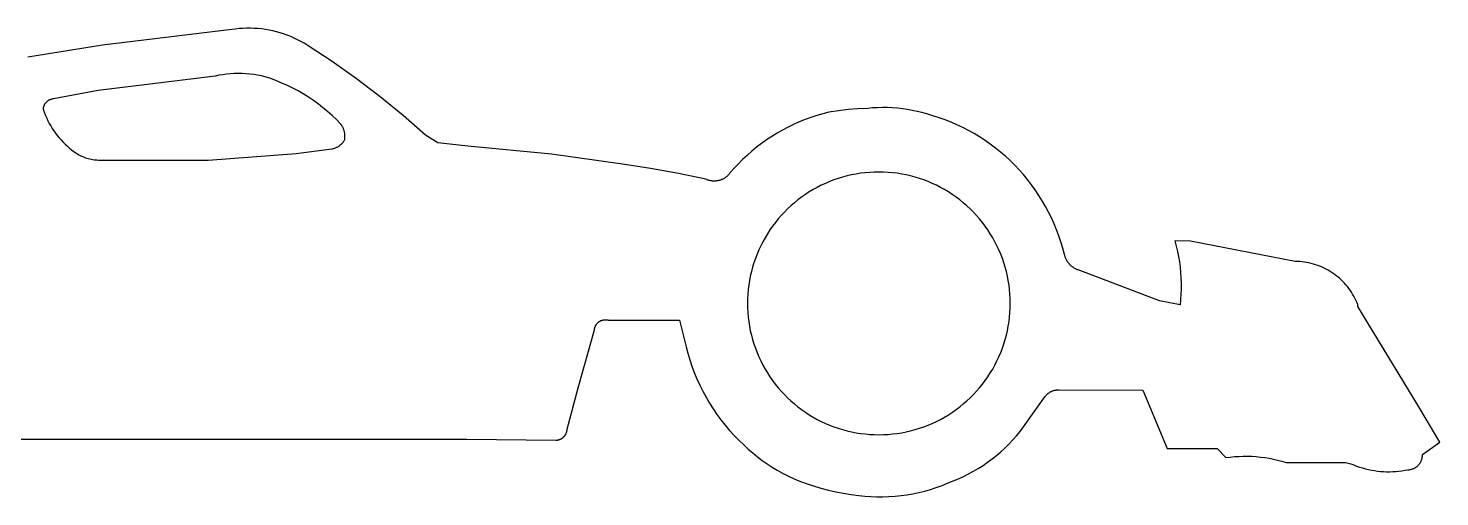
# Model space of a CAD drawing. Header units: millimetres. Extents: x -94.9 to -16.1, y 16.8 to 61.2.
# Drawn here: x -55.76 to -16.09, y 16.91 to 30.09 of the extents above; entities that cross this region are included whole.
import ezdxf

# ---------------------------------------------------------------- set-up
doc = ezdxf.new("R2010")
doc.units = ezdxf.units.MM
doc.layers.add('Engrave', color=5, linetype='Continuous', true_color=0x0000ff)

msp = doc.modelspace()

# ---------------------------------------------------------------- linework, layer by layer
at = {"layer": 'Engrave', "color": 18, "true_color": 0x000000}
for p, q in [((-50.045, 30.048), (-53.676, 29.609)), ((-49.94, 30.063), (-50.045, 30.048)), ((-49.835, 30.074), (-49.94, 30.063)), ((-49.73, 30.082), (-49.835, 30.074)), ((-49.625, 30.085), (-49.73, 30.082)), ((-49.519, 30.086), (-49.625, 30.085)), ((-49.413, 30.082), (-49.519, 30.086)), ((-49.308, 30.075), (-49.413, 30.082)), ((-49.203, 30.065), (-49.308, 30.075)), ((-49.098, 30.05), (-49.203, 30.065)), ((-48.994, 30.033), (-49.098, 30.05)), ((-48.891, 30.011), (-48.994, 30.033)), ((-48.788, 29.986), (-48.891, 30.011)), ((-48.687, 29.958), (-48.788, 29.986)), ((-48.586, 29.926), (-48.687, 29.958)), ((-48.487, 29.89), (-48.586, 29.926)), ((-48.388, 29.851), (-48.487, 29.89)), ((-48.292, 29.809), (-48.388, 29.851)), ((-48.196, 29.763), (-48.292, 29.809)), ((-48.103, 29.714), (-48.196, 29.763)), ((-53.676, 29.609), (-55.774, 29.27)), ((-48.011, 29.662), (-48.103, 29.714)), ((-47.921, 29.607), (-48.011, 29.662)), ((-47.222, 29.149), (-47.921, 29.607)), ((-46.539, 28.666), (-47.222, 29.149)), ((-50.514, 28.742), (-53.801, 28.339)), ((-50.407, 28.763), (-50.514, 28.742)), ((-50.299, 28.779), (-50.407, 28.763)), ((-50.19, 28.793), (-50.299, 28.779)), ((-50.082, 28.802), (-50.19, 28.793)), ((-49.973, 28.808), (-50.082, 28.802)), ((-49.863, 28.81), (-49.973, 28.808)), ((-49.754, 28.808), (-49.863, 28.81)), ((-49.645, 28.803), (-49.754, 28.808)), ((-49.536, 28.794), (-49.645, 28.803)), ((-49.428, 28.782), (-49.536, 28.794)), ((-49.32, 28.765), (-49.428, 28.782)), ((-49.212, 28.745), (-49.32, 28.765)), ((-49.106, 28.722), (-49.212, 28.745)), ((-48.946, 28.668), (-49.106, 28.722)), ((-48.788, 28.609), (-48.946, 28.668)), ((-48.633, 28.545), (-48.788, 28.609)), ((-45.873, 28.16), (-46.539, 28.666)), ((-53.801, 28.339), (-55.054, 28.098)), ((-48.479, 28.476), (-48.633, 28.545)), ((-48.328, 28.401), (-48.479, 28.476)), ((-48.18, 28.322), (-48.328, 28.401)), ((-48.034, 28.237), (-48.18, 28.322)), ((-47.891, 28.148), (-48.034, 28.237)), ((-55.346, 27.822), (-55.347, 27.811)), ((-55.347, 27.811), (-55.335, 27.78)), ((-55.345, 27.833), (-55.346, 27.822)), ((-55.342, 27.844), (-55.345, 27.833)), ((-55.34, 27.854), (-55.342, 27.844)), ((-55.337, 27.865), (-55.34, 27.854)), ((-55.334, 27.876), (-55.337, 27.865)), ((-55.335, 27.78), (-55.307, 27.704)), ((-55.33, 27.886), (-55.334, 27.876)), ((-55.327, 27.897), (-55.33, 27.886)), ((-55.322, 27.907), (-55.327, 27.897)), ((-55.318, 27.917), (-55.322, 27.907)), ((-55.313, 27.927), (-55.318, 27.917)), ((-55.307, 27.937), (-55.313, 27.927)), ((-55.302, 27.947), (-55.307, 27.937)), ((-55.296, 27.956), (-55.302, 27.947)), ((-55.289, 27.965), (-55.296, 27.956)), ((-55.283, 27.974), (-55.289, 27.965)), ((-55.276, 27.983), (-55.283, 27.974)), ((-55.268, 27.991), (-55.276, 27.983)), ((-55.261, 28), (-55.268, 27.991)), ((-55.253, 28.008), (-55.261, 28)), ((-55.245, 28.015), (-55.253, 28.008)), ((-55.237, 28.023), (-55.245, 28.015)), ((-55.228, 28.03), (-55.237, 28.023)), ((-55.219, 28.037), (-55.228, 28.03)), ((-55.21, 28.043), (-55.219, 28.037)), ((-55.201, 28.049), (-55.21, 28.043)), ((-55.191, 28.055), (-55.201, 28.049)), ((-55.182, 28.06), (-55.191, 28.055)), ((-55.172, 28.066), (-55.182, 28.06)), ((-55.162, 28.07), (-55.172, 28.066)), ((-55.151, 28.075), (-55.162, 28.07)), ((-55.141, 28.079), (-55.151, 28.075)), ((-55.131, 28.083), (-55.141, 28.079)), ((-55.12, 28.086), (-55.131, 28.083)), ((-55.109, 28.089), (-55.12, 28.086)), ((-55.098, 28.092), (-55.109, 28.089)), ((-55.087, 28.094), (-55.098, 28.092)), ((-55.076, 28.096), (-55.087, 28.094)), ((-55.065, 28.097), (-55.076, 28.096)), ((-55.054, 28.098), (-55.065, 28.097)), ((-47.751, 28.054), (-47.891, 28.148)), ((-47.615, 27.956), (-47.751, 28.054)), ((-47.482, 27.852), (-47.615, 27.956)), ((-47.352, 27.745), (-47.482, 27.852)), ((-45.225, 27.631), (-45.873, 28.16)), ((-32.72, 27.797), (-32.993, 27.766)), ((-32.447, 27.819), (-32.72, 27.797)), ((-32.172, 27.832), (-32.447, 27.819)), ((-32.033, 27.844), (-32.172, 27.832)), ((-31.893, 27.852), (-32.033, 27.844)), ((-31.753, 27.855), (-31.893, 27.852)), ((-31.614, 27.853), (-31.753, 27.855)), ((-31.474, 27.847), (-31.614, 27.853)), ((-31.335, 27.836), (-31.474, 27.847)), ((-31.196, 27.82), (-31.335, 27.836)), ((-31.057, 27.8), (-31.196, 27.82)), ((-30.92, 27.776), (-31.057, 27.8)), ((-30.783, 27.746), (-30.92, 27.776)), ((-55.307, 27.704), (-55.277, 27.629)), ((-55.277, 27.629), (-55.244, 27.555)), ((-55.244, 27.555), (-55.209, 27.482)), ((-55.209, 27.482), (-55.171, 27.41)), ((-55.171, 27.41), (-55.131, 27.339)), ((-47.226, 27.633), (-47.352, 27.745)), ((-47.104, 27.517), (-47.226, 27.633)), ((-46.986, 27.397), (-47.104, 27.517)), ((-46.974, 27.382), (-46.986, 27.397)), ((-46.962, 27.366), (-46.974, 27.382)), ((-44.596, 27.08), (-45.225, 27.631)), ((-34.253, 27.379), (-34.411, 27.303)), ((-34.094, 27.451), (-34.253, 27.379)), ((-33.932, 27.517), (-34.094, 27.451)), ((-33.768, 27.577), (-33.932, 27.517)), ((-33.602, 27.632), (-33.768, 27.577)), ((-33.434, 27.682), (-33.602, 27.632)), ((-33.265, 27.726), (-33.434, 27.682)), ((-32.993, 27.766), (-33.265, 27.726)), ((-30.647, 27.713), (-30.783, 27.746)), ((-30.513, 27.675), (-30.647, 27.713)), ((-30.339, 27.625), (-30.513, 27.675)), ((-30.166, 27.57), (-30.339, 27.625)), ((-29.996, 27.509), (-30.166, 27.57)), ((-29.828, 27.443), (-29.996, 27.509)), ((-29.662, 27.37), (-29.828, 27.443)), ((-55.131, 27.339), (-55.088, 27.27)), ((-55.088, 27.27), (-55.043, 27.202)), ((-55.043, 27.202), (-54.996, 27.136)), ((-54.996, 27.136), (-54.947, 27.071)), ((-54.947, 27.071), (-54.896, 27.008)), ((-54.896, 27.008), (-54.842, 26.947)), ((-46.951, 27.35), (-46.962, 27.366)), ((-46.941, 27.334), (-46.951, 27.35)), ((-46.931, 27.317), (-46.941, 27.334)), ((-46.922, 27.3), (-46.931, 27.317)), ((-46.914, 27.282), (-46.922, 27.3)), ((-46.906, 27.264), (-46.914, 27.282)), ((-46.899, 27.246), (-46.906, 27.264)), ((-46.892, 27.228), (-46.899, 27.246)), ((-46.886, 27.21), (-46.892, 27.228)), ((-46.881, 27.191), (-46.886, 27.21)), ((-46.876, 27.172), (-46.881, 27.191)), ((-46.872, 27.153), (-46.876, 27.172)), ((-46.868, 27.134), (-46.872, 27.153)), ((-46.866, 27.115), (-46.868, 27.134)), ((-46.868, 26.96), (-46.866, 26.979)), ((-46.864, 27.095), (-46.866, 27.115)), ((-46.866, 26.979), (-46.864, 26.998)), ((-46.862, 27.076), (-46.864, 27.095)), ((-46.864, 26.998), (-46.862, 27.018)), ((-46.862, 27.057), (-46.862, 27.076)), ((-46.862, 27.037), (-46.862, 27.057)), ((-46.862, 27.018), (-46.862, 27.037)), ((-44.253, 26.867), (-44.596, 27.08)), ((-34.866, 27.042), (-35.011, 26.945)), ((-34.717, 27.134), (-34.866, 27.042)), ((-34.565, 27.221), (-34.717, 27.134)), ((-34.411, 27.303), (-34.565, 27.221)), ((-29.499, 27.293), (-29.662, 27.37)), ((-29.338, 27.21), (-29.499, 27.293)), ((-29.18, 27.122), (-29.338, 27.21)), ((-29.026, 27.028), (-29.18, 27.122)), ((-28.874, 26.93), (-29.026, 27.028)), ((-54.842, 26.947), (-54.787, 26.888)), ((-54.787, 26.888), (-54.73, 26.83)), ((-54.73, 26.83), (-54.67, 26.775)), ((-54.67, 26.775), (-54.609, 26.721)), ((-54.609, 26.721), (-54.547, 26.67)), ((-54.547, 26.67), (-54.482, 26.62)), ((-54.482, 26.62), (-54.416, 26.573)), ((-48.23, 26.562), (-47.23, 26.694)), ((-47.23, 26.694), (-47.213, 26.697)), ((-47.213, 26.697), (-47.195, 26.701)), ((-47.195, 26.701), (-47.178, 26.706)), ((-47.178, 26.706), (-47.161, 26.711)), ((-47.161, 26.711), (-47.144, 26.717)), ((-47.144, 26.717), (-47.127, 26.723)), ((-47.127, 26.723), (-47.11, 26.73)), ((-47.11, 26.73), (-47.094, 26.737)), ((-47.094, 26.737), (-47.078, 26.745)), ((-47.078, 26.745), (-47.062, 26.754)), ((-47.062, 26.754), (-47.047, 26.763)), ((-47.047, 26.763), (-47.031, 26.773)), ((-47.031, 26.773), (-47.017, 26.783)), ((-47.017, 26.783), (-47.002, 26.794)), ((-47.002, 26.794), (-46.988, 26.805)), ((-46.988, 26.805), (-46.974, 26.817)), ((-46.974, 26.817), (-46.961, 26.829)), ((-46.961, 26.829), (-46.948, 26.841)), ((-46.948, 26.841), (-46.936, 26.854)), ((-46.936, 26.854), (-46.924, 26.868)), ((-46.924, 26.868), (-46.912, 26.882)), ((-46.912, 26.882), (-46.901, 26.896)), ((-46.901, 26.896), (-46.891, 26.91)), ((-46.891, 26.91), (-46.881, 26.925)), ((-46.881, 26.925), (-46.872, 26.941)), ((-46.872, 26.941), (-46.868, 26.96)), ((-43.409, 26.766), (-44.253, 26.867)), ((-41.062, 26.542), (-43.409, 26.766)), ((-35.427, 26.626), (-35.559, 26.511)), ((-35.292, 26.737), (-35.427, 26.626)), ((-35.153, 26.843), (-35.292, 26.737)), ((-35.011, 26.945), (-35.153, 26.843)), ((-28.726, 26.826), (-28.874, 26.93)), ((-28.581, 26.718), (-28.726, 26.826)), ((-28.44, 26.604), (-28.581, 26.718)), ((-28.303, 26.487), (-28.44, 26.604)), ((-54.416, 26.573), (-54.381, 26.551)), ((-54.381, 26.551), (-54.345, 26.53)), ((-54.345, 26.53), (-54.308, 26.511)), ((-54.308, 26.511), (-54.271, 26.493)), ((-54.271, 26.493), (-54.233, 26.476)), ((-54.233, 26.476), (-54.195, 26.46)), ((-54.195, 26.46), (-54.156, 26.446)), ((-54.156, 26.446), (-54.117, 26.433)), ((-54.117, 26.433), (-54.077, 26.422)), ((-54.077, 26.422), (-54.037, 26.412)), ((-54.037, 26.412), (-53.996, 26.403)), ((-53.996, 26.403), (-53.955, 26.395)), ((-53.955, 26.395), (-53.914, 26.389)), ((-53.914, 26.389), (-53.873, 26.385)), ((-53.873, 26.385), (-53.832, 26.382)), ((-53.832, 26.382), (-53.79, 26.38)), ((-53.79, 26.38), (-53.749, 26.379)), ((-53.749, 26.379), (-53.707, 26.38)), ((-53.707, 26.38), (-50.703, 26.379)), ((-50.703, 26.379), (-48.23, 26.562)), ((-39.059, 26.262), (-41.062, 26.542)), ((-38.274, 26.144), (-39.059, 26.262)), ((-35.809, 26.267), (-35.929, 26.139)), ((-35.686, 26.391), (-35.809, 26.267)), ((-35.559, 26.511), (-35.686, 26.391)), ((-28.17, 26.364), (-28.303, 26.487)), ((-28.041, 26.238), (-28.17, 26.364)), ((-27.916, 26.107), (-28.041, 26.238)), ((-37.492, 26.003), (-38.274, 26.144)), ((-36.716, 25.839), (-37.492, 26.003)), ((-36.698, 25.831), (-36.716, 25.839)), ((-36.681, 25.824), (-36.698, 25.831)), ((-36.663, 25.818), (-36.681, 25.824)), ((-36.645, 25.812), (-36.663, 25.818)), ((-36.627, 25.807), (-36.645, 25.812)), ((-36.609, 25.802), (-36.627, 25.807)), ((-36.591, 25.798), (-36.609, 25.802)), ((-36.572, 25.795), (-36.591, 25.798)), ((-36.553, 25.792), (-36.572, 25.795)), ((-36.535, 25.79), (-36.553, 25.792)), ((-36.516, 25.789), (-36.535, 25.79)), ((-36.497, 25.788), (-36.516, 25.789)), ((-36.478, 25.788), (-36.497, 25.788)), ((-36.459, 25.789), (-36.478, 25.788)), ((-36.441, 25.79), (-36.459, 25.789)), ((-36.422, 25.792), (-36.441, 25.79)), ((-36.403, 25.794), (-36.422, 25.792)), ((-36.385, 25.797), (-36.403, 25.794)), ((-36.366, 25.801), (-36.385, 25.797)), ((-36.348, 25.806), (-36.366, 25.801)), ((-36.33, 25.811), (-36.348, 25.806)), ((-36.312, 25.816), (-36.33, 25.811)), ((-36.294, 25.823), (-36.312, 25.816)), ((-36.276, 25.829), (-36.294, 25.823)), ((-36.259, 25.837), (-36.276, 25.829)), ((-36.242, 25.845), (-36.259, 25.837)), ((-36.225, 25.854), (-36.242, 25.845)), ((-36.209, 25.863), (-36.225, 25.854)), ((-36.193, 25.873), (-36.209, 25.863)), ((-36.177, 25.883), (-36.193, 25.873)), ((-36.162, 25.894), (-36.177, 25.883)), ((-36.147, 25.905), (-36.162, 25.894)), ((-36.132, 25.917), (-36.147, 25.905)), ((-36.118, 25.929), (-36.132, 25.917)), ((-36.104, 25.942), (-36.118, 25.929)), ((-36.091, 25.956), (-36.104, 25.942)), ((-36.078, 25.969), (-36.091, 25.956)), ((-36.066, 25.984), (-36.078, 25.969)), ((-36.054, 25.998), (-36.066, 25.984)), ((-36.042, 26.013), (-36.054, 25.998)), ((-36.032, 26.029), (-36.042, 26.013)), ((-36.021, 26.045), (-36.032, 26.029)), ((-35.929, 26.139), (-36.021, 26.045)), ((-33.121, 25.82), (-33.241, 25.773)), ((-32.999, 25.862), (-33.121, 25.82)), ((-32.875, 25.899), (-32.999, 25.862)), ((-32.751, 25.933), (-32.875, 25.899)), ((-32.625, 25.962), (-32.751, 25.933)), ((-32.499, 25.986), (-32.625, 25.962)), ((-32.372, 26.006), (-32.499, 25.986)), ((-32.244, 26.022), (-32.372, 26.006)), ((-32.115, 26.033), (-32.244, 26.022)), ((-31.986, 26.04), (-32.115, 26.033)), ((-31.858, 26.042), (-31.986, 26.04)), ((-31.729, 26.04), (-31.858, 26.042)), ((-31.6, 26.033), (-31.729, 26.04)), ((-31.472, 26.022), (-31.6, 26.033)), ((-31.344, 26.006), (-31.472, 26.022)), ((-31.216, 25.986), (-31.344, 26.006)), ((-31.09, 25.962), (-31.216, 25.986)), ((-30.964, 25.933), (-31.09, 25.962)), ((-30.84, 25.899), (-30.964, 25.933)), ((-30.716, 25.862), (-30.84, 25.899)), ((-30.595, 25.82), (-30.716, 25.862)), ((-30.474, 25.774), (-30.595, 25.82)), ((-27.796, 25.97), (-27.916, 26.107)), ((-27.68, 25.83), (-27.796, 25.97)), ((-27.569, 25.686), (-27.68, 25.83)), ((-33.923, 25.411), (-34.028, 25.337)), ((-33.814, 25.481), (-33.923, 25.411)), ((-33.704, 25.548), (-33.814, 25.481)), ((-33.591, 25.61), (-33.704, 25.548)), ((-33.476, 25.669), (-33.591, 25.61)), ((-33.36, 25.723), (-33.476, 25.669)), ((-33.241, 25.773), (-33.36, 25.723)), ((-30.356, 25.723), (-30.474, 25.774)), ((-30.239, 25.669), (-30.356, 25.723)), ((-30.124, 25.61), (-30.239, 25.669)), ((-30.011, 25.548), (-30.124, 25.61)), ((-29.901, 25.481), (-30.011, 25.548)), ((-29.793, 25.411), (-29.901, 25.481)), ((-29.687, 25.337), (-29.793, 25.411)), ((-27.463, 25.538), (-27.569, 25.686)), ((-27.362, 25.387), (-27.463, 25.538)), ((-34.423, 25.006), (-34.514, 24.915)), ((-34.328, 25.094), (-34.423, 25.006)), ((-34.231, 25.178), (-34.328, 25.094)), ((-34.131, 25.26), (-34.231, 25.178)), ((-34.028, 25.337), (-34.131, 25.26)), ((-29.584, 25.26), (-29.687, 25.337)), ((-29.484, 25.179), (-29.584, 25.26)), ((-29.387, 25.094), (-29.484, 25.179)), ((-29.292, 25.006), (-29.387, 25.094)), ((-29.201, 24.915), (-29.292, 25.006)), ((-27.266, 25.232), (-27.362, 25.387)), ((-27.174, 25.075), (-27.266, 25.232)), ((-27.088, 24.915), (-27.174, 25.075)), ((-34.767, 24.623), (-34.845, 24.52)), ((-34.686, 24.723), (-34.767, 24.623)), ((-34.602, 24.821), (-34.686, 24.723)), ((-34.514, 24.915), (-34.602, 24.821)), ((-29.113, 24.821), (-29.201, 24.915)), ((-29.029, 24.723), (-29.113, 24.821)), ((-28.948, 24.623), (-29.029, 24.723)), ((-28.87, 24.52), (-28.948, 24.623)), ((-27.008, 24.752), (-27.088, 24.915)), ((-26.932, 24.586), (-27.008, 24.752)), ((-34.989, 24.306), (-35.056, 24.196)), ((-34.919, 24.415), (-34.989, 24.306)), ((-34.845, 24.52), (-34.919, 24.415)), ((-28.796, 24.415), (-28.87, 24.52)), ((-28.726, 24.307), (-28.796, 24.415)), ((-28.659, 24.196), (-28.726, 24.307)), ((-26.863, 24.418), (-26.932, 24.586)), ((-26.798, 24.248), (-26.863, 24.418)), ((-26.74, 24.076), (-26.798, 24.248)), ((-35.231, 23.852), (-35.281, 23.733)), ((-35.177, 23.968), (-35.231, 23.852)), ((-35.118, 24.083), (-35.177, 23.968)), ((-35.056, 24.196), (-35.118, 24.083)), ((-28.597, 24.083), (-28.659, 24.196)), ((-28.538, 23.968), (-28.597, 24.083)), ((-28.484, 23.852), (-28.538, 23.968)), ((-28.434, 23.733), (-28.484, 23.852)), ((-26.687, 23.902), (-26.74, 24.076)), ((-26.639, 23.726), (-26.687, 23.902)), ((-23.095, 24.101), (-23.539, 24.104)), ((-23.539, 24.104), (-23.5, 23.958)), ((-23.5, 23.958), (-23.466, 23.811)), ((-23.466, 23.811), (-23.437, 23.663)), ((-20.155, 23.53), (-23.095, 24.101)), ((-35.37, 23.491), (-35.407, 23.367)), ((-35.328, 23.613), (-35.37, 23.491)), ((-35.281, 23.733), (-35.328, 23.613)), ((-28.387, 23.613), (-28.434, 23.733)), ((-28.345, 23.491), (-28.387, 23.613)), ((-28.308, 23.368), (-28.345, 23.491)), ((-26.635, 23.707), (-26.639, 23.726)), ((-26.63, 23.687), (-26.635, 23.707)), ((-26.624, 23.667), (-26.63, 23.687)), ((-26.618, 23.648), (-26.624, 23.667)), ((-26.611, 23.629), (-26.618, 23.648)), ((-26.603, 23.61), (-26.611, 23.629)), ((-26.595, 23.592), (-26.603, 23.61)), ((-26.586, 23.574), (-26.595, 23.592)), ((-26.576, 23.556), (-26.586, 23.574)), ((-26.566, 23.538), (-26.576, 23.556)), ((-26.555, 23.521), (-26.566, 23.538)), ((-26.544, 23.505), (-26.555, 23.521)), ((-26.532, 23.488), (-26.544, 23.505)), ((-26.519, 23.472), (-26.532, 23.488)), ((-26.506, 23.457), (-26.519, 23.472)), ((-26.493, 23.442), (-26.506, 23.457)), ((-26.478, 23.427), (-26.493, 23.442)), ((-26.464, 23.413), (-26.478, 23.427)), ((-26.449, 23.4), (-26.464, 23.413)), ((-23.437, 23.663), (-23.412, 23.514)), ((-23.412, 23.514), (-23.393, 23.365)), ((-20.09, 23.528), (-20.155, 23.53)), ((-20.026, 23.524), (-20.09, 23.528)), ((-19.961, 23.518), (-20.026, 23.524)), ((-19.897, 23.51), (-19.961, 23.518)), ((-19.833, 23.499), (-19.897, 23.51)), ((-19.77, 23.487), (-19.833, 23.499)), ((-19.707, 23.472), (-19.77, 23.487)), ((-19.645, 23.455), (-19.707, 23.472)), ((-19.583, 23.436), (-19.645, 23.455)), ((-19.522, 23.415), (-19.583, 23.436)), ((-19.461, 23.392), (-19.522, 23.415)), ((-35.47, 23.117), (-35.494, 22.991)), ((-35.441, 23.243), (-35.47, 23.117)), ((-35.407, 23.367), (-35.441, 23.243)), ((-28.274, 23.243), (-28.308, 23.368)), ((-28.245, 23.117), (-28.274, 23.243)), ((-28.221, 22.991), (-28.245, 23.117)), ((-26.433, 23.387), (-26.449, 23.4)), ((-26.417, 23.375), (-26.433, 23.387)), ((-26.401, 23.363), (-26.417, 23.375)), ((-26.384, 23.351), (-26.401, 23.363)), ((-26.366, 23.341), (-26.384, 23.351)), ((-26.349, 23.331), (-26.366, 23.341)), ((-26.331, 23.321), (-26.349, 23.331)), ((-26.313, 23.312), (-26.331, 23.321)), ((-26.294, 23.304), (-26.313, 23.312)), ((-26.275, 23.297), (-26.294, 23.304)), ((-26.256, 23.29), (-26.275, 23.297)), ((-23.969, 22.419), (-26.256, 23.29)), ((-23.393, 23.365), (-23.378, 23.214)), ((-23.378, 23.214), (-23.368, 23.064)), ((-23.368, 23.064), (-23.362, 22.913)), ((-19.402, 23.367), (-19.461, 23.392)), ((-19.343, 23.34), (-19.402, 23.367)), ((-19.285, 23.31), (-19.343, 23.34)), ((-19.229, 23.279), (-19.285, 23.31)), ((-19.173, 23.246), (-19.229, 23.279)), ((-19.119, 23.212), (-19.173, 23.246)), ((-19.066, 23.175), (-19.119, 23.212)), ((-19.014, 23.136), (-19.066, 23.175)), ((-18.963, 23.096), (-19.014, 23.136)), ((-18.914, 23.054), (-18.963, 23.096)), ((-18.866, 23.011), (-18.914, 23.054)), ((-18.82, 22.966), (-18.866, 23.011)), ((-35.53, 22.736), (-35.541, 22.607)), ((-35.514, 22.864), (-35.53, 22.736)), ((-35.494, 22.991), (-35.514, 22.864)), ((-28.2, 22.864), (-28.221, 22.991)), ((-28.185, 22.736), (-28.2, 22.864)), ((-28.174, 22.607), (-28.185, 22.736)), ((-23.362, 22.762), (-23.367, 22.611)), ((-23.362, 22.913), (-23.362, 22.762)), ((-18.775, 22.919), (-18.82, 22.966)), ((-18.732, 22.871), (-18.775, 22.919)), ((-18.691, 22.821), (-18.732, 22.871)), ((-18.651, 22.77), (-18.691, 22.821)), ((-18.613, 22.718), (-18.651, 22.77)), ((-18.577, 22.664), (-18.613, 22.718)), ((-18.543, 22.609), (-18.577, 22.664)), ((-35.548, 22.479), (-35.55, 22.35)), ((-35.55, 22.35), (-35.548, 22.221)), ((-35.541, 22.607), (-35.548, 22.479)), ((-35.548, 22.221), (-35.541, 22.092)), ((-28.167, 22.479), (-28.174, 22.607)), ((-28.174, 22.092), (-28.167, 22.221)), ((-28.165, 22.35), (-28.167, 22.479)), ((-28.167, 22.221), (-28.165, 22.35)), ((-23.39, 22.31), (-23.969, 22.419)), ((-23.376, 22.461), (-23.39, 22.31)), ((-23.367, 22.611), (-23.376, 22.461)), ((-18.51, 22.553), (-18.543, 22.609)), ((-18.48, 22.496), (-18.51, 22.553)), ((-18.451, 22.438), (-18.48, 22.496)), ((-18.424, 22.38), (-18.451, 22.438)), ((-18.4, 22.32), (-18.424, 22.38)), ((-18.398, 22.258), (-18.4, 22.32)), ((-16.679, 19.44), (-18.398, 22.258)), ((-39.74, 21.818), (-39.732, 21.825)), ((-39.732, 21.825), (-39.723, 21.831)), ((-39.723, 21.831), (-39.714, 21.837)), ((-39.714, 21.837), (-39.705, 21.843)), ((-39.705, 21.843), (-39.696, 21.849)), ((-39.696, 21.849), (-39.686, 21.854)), ((-39.686, 21.854), (-39.677, 21.859)), ((-39.677, 21.859), (-39.667, 21.864)), ((-39.667, 21.864), (-39.657, 21.868)), ((-39.657, 21.868), (-39.647, 21.872)), ((-39.647, 21.872), (-39.636, 21.875)), ((-39.636, 21.875), (-39.626, 21.878)), ((-39.626, 21.878), (-39.616, 21.881)), ((-39.616, 21.881), (-39.605, 21.884)), ((-39.605, 21.884), (-39.594, 21.886)), ((-39.594, 21.886), (-39.584, 21.888)), ((-39.584, 21.888), (-39.573, 21.889)), ((-39.573, 21.889), (-39.562, 21.89)), ((-39.562, 21.89), (-39.551, 21.89)), ((-39.551, 21.89), (-39.54, 21.891)), ((-39.54, 21.891), (-39.53, 21.891)), ((-39.53, 21.891), (-39.519, 21.89)), ((-39.519, 21.89), (-39.508, 21.889)), ((-39.508, 21.889), (-39.497, 21.888)), ((-39.497, 21.888), (-39.487, 21.886)), ((-39.487, 21.886), (-39.476, 21.884)), ((-39.476, 21.884), (-39.465, 21.882)), ((-39.465, 21.882), (-37.459, 21.882)), ((-37.459, 21.882), (-37.274, 21.131)), ((-35.541, 22.092), (-35.53, 21.964)), ((-35.53, 21.964), (-35.514, 21.836)), ((-35.514, 21.836), (-35.494, 21.708)), ((-28.221, 21.708), (-28.2, 21.836)), ((-28.2, 21.836), (-28.185, 21.964)), ((-28.185, 21.964), (-28.174, 22.092)), ((-40.31, 19.972), (-39.852, 21.603)), ((-39.852, 21.603), (-39.851, 21.613)), ((-39.851, 21.613), (-39.85, 21.624)), ((-39.85, 21.624), (-39.848, 21.635)), ((-39.848, 21.635), (-39.846, 21.645)), ((-39.846, 21.645), (-39.843, 21.656)), ((-39.843, 21.656), (-39.84, 21.666)), ((-39.84, 21.666), (-39.837, 21.677)), ((-39.837, 21.677), (-39.833, 21.687)), ((-39.833, 21.687), (-39.829, 21.697)), ((-39.829, 21.697), (-39.825, 21.707)), ((-39.825, 21.707), (-39.82, 21.717)), ((-39.82, 21.717), (-39.815, 21.726)), ((-39.815, 21.726), (-39.81, 21.736)), ((-39.81, 21.736), (-39.804, 21.745)), ((-39.804, 21.745), (-39.798, 21.754)), ((-39.798, 21.754), (-39.792, 21.763)), ((-39.792, 21.763), (-39.785, 21.771)), ((-39.785, 21.771), (-39.779, 21.78)), ((-39.779, 21.78), (-39.771, 21.788)), ((-39.771, 21.788), (-39.764, 21.796)), ((-39.764, 21.796), (-39.756, 21.804)), ((-39.756, 21.804), (-39.748, 21.811)), ((-39.748, 21.811), (-39.74, 21.818)), ((-35.494, 21.708), (-35.47, 21.582)), ((-35.47, 21.582), (-35.441, 21.456)), ((-35.441, 21.456), (-35.407, 21.332)), ((-28.308, 21.332), (-28.274, 21.456)), ((-28.274, 21.456), (-28.245, 21.582)), ((-28.245, 21.582), (-28.221, 21.708)), ((-37.274, 21.131), (-37.226, 20.946)), ((-35.407, 21.332), (-35.37, 21.208)), ((-35.37, 21.208), (-35.328, 21.087)), ((-35.328, 21.087), (-35.282, 20.966)), ((-28.433, 20.966), (-28.387, 21.087)), ((-28.387, 21.087), (-28.345, 21.208)), ((-28.345, 21.208), (-28.308, 21.332)), ((-37.226, 20.946), (-37.171, 20.763)), ((-37.171, 20.763), (-37.111, 20.582)), ((-35.282, 20.966), (-35.231, 20.848)), ((-35.231, 20.848), (-35.177, 20.731)), ((-35.177, 20.731), (-35.118, 20.616)), ((-28.597, 20.616), (-28.538, 20.731)), ((-28.538, 20.731), (-28.484, 20.848)), ((-28.484, 20.848), (-28.433, 20.966)), ((-37.111, 20.582), (-37.044, 20.403)), ((-37.044, 20.403), (-36.97, 20.226)), ((-35.118, 20.616), (-35.056, 20.503)), ((-35.056, 20.503), (-34.989, 20.393)), ((-34.989, 20.393), (-34.919, 20.285)), ((-34.919, 20.285), (-34.845, 20.179)), ((-28.87, 20.179), (-28.796, 20.284)), ((-28.796, 20.284), (-28.726, 20.393)), ((-28.726, 20.393), (-28.659, 20.503)), ((-28.659, 20.503), (-28.597, 20.616)), ((-40.619, 18.813), (-40.31, 19.972)), ((-36.97, 20.226), (-36.891, 20.052)), ((-36.891, 20.052), (-36.806, 19.881)), ((-36.806, 19.881), (-36.715, 19.713)), ((-34.845, 20.179), (-34.768, 20.076)), ((-34.768, 20.076), (-34.686, 19.976)), ((-34.686, 19.976), (-34.602, 19.879)), ((-34.602, 19.879), (-34.514, 19.784)), ((-29.201, 19.784), (-29.113, 19.878)), ((-29.113, 19.878), (-29.029, 19.976)), ((-29.029, 19.976), (-28.947, 20.076)), ((-28.947, 20.076), (-28.87, 20.179)), ((-27.089, 19.83), (-27.076, 19.838)), ((-27.076, 19.838), (-27.064, 19.847)), ((-27.064, 19.847), (-27.051, 19.855)), ((-27.051, 19.855), (-27.037, 19.862)), ((-27.037, 19.862), (-27.024, 19.869)), ((-27.024, 19.869), (-27.01, 19.876)), ((-27.01, 19.876), (-26.996, 19.882)), ((-26.996, 19.882), (-26.982, 19.887)), ((-26.982, 19.887), (-26.968, 19.893)), ((-26.968, 19.893), (-26.953, 19.897)), ((-26.953, 19.897), (-26.939, 19.901)), ((-26.939, 19.901), (-26.924, 19.905)), ((-26.924, 19.905), (-26.909, 19.908)), ((-26.909, 19.908), (-26.894, 19.911)), ((-26.894, 19.911), (-26.879, 19.913)), ((-26.879, 19.913), (-26.864, 19.915)), ((-26.864, 19.915), (-26.849, 19.916)), ((-26.849, 19.916), (-26.834, 19.916)), ((-26.834, 19.916), (-26.819, 19.917)), ((-26.819, 19.917), (-26.803, 19.916)), ((-26.803, 19.916), (-26.788, 19.915)), ((-26.788, 19.915), (-24.441, 19.91)), ((-24.441, 19.91), (-23.755, 18.267)), ((-36.715, 19.713), (-36.618, 19.548)), ((-36.618, 19.548), (-36.516, 19.387)), ((-34.514, 19.784), (-34.423, 19.693)), ((-34.423, 19.693), (-34.329, 19.605)), ((-34.329, 19.605), (-34.231, 19.521)), ((-34.231, 19.521), (-34.131, 19.44)), ((-34.131, 19.44), (-34.028, 19.362)), ((-29.687, 19.362), (-29.584, 19.439)), ((-29.584, 19.439), (-29.484, 19.521)), ((-29.484, 19.521), (-29.386, 19.605)), ((-29.386, 19.605), (-29.292, 19.693)), ((-29.292, 19.693), (-29.201, 19.784)), ((-27.789, 18.876), (-27.194, 19.721)), ((-27.194, 19.721), (-27.185, 19.733)), ((-27.185, 19.733), (-27.176, 19.745)), ((-27.176, 19.745), (-27.166, 19.757)), ((-27.166, 19.757), (-27.156, 19.769)), ((-27.156, 19.769), (-27.146, 19.78)), ((-27.146, 19.78), (-27.135, 19.79)), ((-27.135, 19.79), (-27.124, 19.801)), ((-27.124, 19.801), (-27.112, 19.811)), ((-27.112, 19.811), (-27.101, 19.82)), ((-27.101, 19.82), (-27.089, 19.83)), ((-16.094, 18.444), (-16.679, 19.44)), ((-36.516, 19.387), (-36.408, 19.229)), ((-36.408, 19.229), (-36.295, 19.075)), ((-36.295, 19.075), (-36.176, 18.925)), ((-34.028, 19.362), (-33.923, 19.288)), ((-33.923, 19.288), (-33.815, 19.218)), ((-33.815, 19.218), (-33.704, 19.151)), ((-33.704, 19.151), (-33.591, 19.089)), ((-33.591, 19.089), (-33.476, 19.03)), ((-30.239, 19.03), (-30.124, 19.089)), ((-30.124, 19.089), (-30.011, 19.151)), ((-30.011, 19.151), (-29.901, 19.218)), ((-29.901, 19.218), (-29.792, 19.288)), ((-29.792, 19.288), (-29.687, 19.362)), ((-40.68, 18.637), (-40.673, 18.646)), ((-40.673, 18.646), (-40.667, 18.655)), ((-40.667, 18.655), (-40.661, 18.665)), ((-40.661, 18.665), (-40.656, 18.675)), ((-40.656, 18.675), (-40.651, 18.685)), ((-40.651, 18.685), (-40.646, 18.695)), ((-40.646, 18.695), (-40.642, 18.705)), ((-40.642, 18.705), (-40.638, 18.715)), ((-40.638, 18.715), (-40.635, 18.726)), ((-40.635, 18.726), (-40.631, 18.737)), ((-40.631, 18.737), (-40.628, 18.747)), ((-40.628, 18.747), (-40.626, 18.758)), ((-40.626, 18.758), (-40.624, 18.769)), ((-40.624, 18.769), (-40.622, 18.78)), ((-40.622, 18.78), (-40.621, 18.791)), ((-40.621, 18.791), (-40.62, 18.802)), ((-40.62, 18.802), (-40.619, 18.813)), ((-36.176, 18.925), (-36.053, 18.78)), ((-36.053, 18.78), (-35.924, 18.638)), ((-33.476, 19.03), (-33.36, 18.976)), ((-33.36, 18.976), (-33.241, 18.926)), ((-33.241, 18.926), (-33.121, 18.879)), ((-33.121, 18.879), (-32.999, 18.837)), ((-32.999, 18.837), (-32.876, 18.8)), ((-32.876, 18.8), (-32.751, 18.766)), ((-32.751, 18.766), (-32.625, 18.737)), ((-32.625, 18.737), (-32.499, 18.713)), ((-32.499, 18.713), (-32.372, 18.693)), ((-32.372, 18.693), (-32.244, 18.677)), ((-32.244, 18.677), (-32.115, 18.666)), ((-32.115, 18.666), (-31.986, 18.659)), ((-31.986, 18.659), (-31.858, 18.657)), ((-31.858, 18.657), (-31.729, 18.659)), ((-31.729, 18.659), (-31.6, 18.666)), ((-31.6, 18.666), (-31.472, 18.677)), ((-31.472, 18.677), (-31.344, 18.692)), ((-31.344, 18.692), (-31.216, 18.713)), ((-31.216, 18.713), (-31.09, 18.737)), ((-31.09, 18.737), (-30.964, 18.766)), ((-30.964, 18.766), (-30.84, 18.8)), ((-30.84, 18.8), (-30.716, 18.837)), ((-30.716, 18.837), (-30.595, 18.879)), ((-30.595, 18.879), (-30.474, 18.925)), ((-30.474, 18.925), (-30.355, 18.976)), ((-30.355, 18.976), (-30.239, 19.03)), ((-27.986, 18.629), (-27.885, 18.751)), ((-27.885, 18.751), (-27.789, 18.876)), ((-69.671, 18.531), (-43.441, 18.531)), ((-43.441, 18.531), (-40.937, 18.504)), ((-40.937, 18.504), (-40.925, 18.504)), ((-40.925, 18.504), (-40.914, 18.505)), ((-40.914, 18.505), (-40.903, 18.506)), ((-40.903, 18.506), (-40.892, 18.507)), ((-40.892, 18.507), (-40.881, 18.509)), ((-40.881, 18.509), (-40.87, 18.512)), ((-40.87, 18.512), (-40.86, 18.514)), ((-40.86, 18.514), (-40.849, 18.517)), ((-40.849, 18.517), (-40.838, 18.52)), ((-40.838, 18.52), (-40.828, 18.524)), ((-40.828, 18.524), (-40.817, 18.528)), ((-40.817, 18.528), (-40.807, 18.533)), ((-40.807, 18.533), (-40.797, 18.537)), ((-40.797, 18.537), (-40.787, 18.542)), ((-40.787, 18.542), (-40.778, 18.548)), ((-40.778, 18.548), (-40.768, 18.554)), ((-40.768, 18.554), (-40.759, 18.56)), ((-40.759, 18.56), (-40.75, 18.566)), ((-40.75, 18.566), (-40.741, 18.573)), ((-40.741, 18.573), (-40.732, 18.58)), ((-40.732, 18.58), (-40.724, 18.587)), ((-40.724, 18.587), (-40.716, 18.595)), ((-40.716, 18.595), (-40.708, 18.603)), ((-40.708, 18.603), (-40.7, 18.611)), ((-40.7, 18.611), (-40.693, 18.619)), ((-40.693, 18.619), (-40.686, 18.628)), ((-40.686, 18.628), (-40.68, 18.637)), ((-35.924, 18.638), (-35.791, 18.501)), ((-35.791, 18.501), (-35.653, 18.369)), ((-35.653, 18.369), (-35.529, 18.254)), ((-35.529, 18.254), (-35.402, 18.143)), ((-28.429, 18.179), (-28.312, 18.286)), ((-28.312, 18.286), (-28.199, 18.396)), ((-28.199, 18.396), (-28.09, 18.511)), ((-28.09, 18.511), (-27.986, 18.629)), ((-23.755, 18.267), (-22.347, 18.267)), ((-22.347, 18.267), (-22.108, 18.012)), ((-16.583, 18.104), (-16.094, 18.444)), ((-35.402, 18.143), (-35.271, 18.037)), ((-35.271, 18.037), (-35.136, 17.935)), ((-35.136, 17.935), (-34.998, 17.838)), ((-28.93, 17.796), (-28.8, 17.885)), ((-28.8, 17.885), (-28.673, 17.979)), ((-28.673, 17.979), (-28.549, 18.077)), ((-28.549, 18.077), (-28.429, 18.179)), ((-22.108, 18.012), (-21.987, 18.029)), ((-21.987, 18.029), (-21.865, 18.041)), ((-21.865, 18.041), (-21.743, 18.049)), ((-21.743, 18.049), (-21.621, 18.053)), ((-21.621, 18.053), (-21.498, 18.054)), ((-21.498, 18.054), (-21.376, 18.05)), ((-21.376, 18.05), (-21.254, 18.042)), ((-21.254, 18.042), (-21.132, 18.03)), ((-21.132, 18.03), (-21.011, 18.014)), ((-21.011, 18.014), (-20.89, 17.994)), ((-20.89, 17.994), (-20.77, 17.97)), ((-20.77, 17.97), (-20.651, 17.943)), ((-20.651, 17.943), (-20.533, 17.911)), ((-20.533, 17.911), (-20.415, 17.875)), ((-20.415, 17.875), (-18.744, 17.874)), ((-18.744, 17.874), (-18.589, 17.841)), ((-16.654, 17.851), (-16.646, 17.862)), ((-16.646, 17.862), (-16.639, 17.874)), ((-16.639, 17.874), (-16.632, 17.887)), ((-16.632, 17.887), (-16.626, 17.899)), ((-16.626, 17.899), (-16.619, 17.912)), ((-16.619, 17.912), (-16.614, 17.925)), ((-16.614, 17.925), (-16.609, 17.938)), ((-16.609, 17.938), (-16.604, 17.951)), ((-16.604, 17.951), (-16.6, 17.965)), ((-16.6, 17.965), (-16.596, 17.978)), ((-16.596, 17.978), (-16.592, 17.992)), ((-16.592, 17.992), (-16.59, 18.006)), ((-16.59, 18.006), (-16.587, 18.019)), ((-16.587, 18.019), (-16.585, 18.033)), ((-16.585, 18.033), (-16.584, 18.047)), ((-16.584, 18.047), (-16.583, 18.062)), ((-16.582, 18.09), (-16.583, 18.104)), ((-16.583, 18.062), (-16.582, 18.076)), ((-16.582, 18.076), (-16.582, 18.09)), ((-34.998, 17.838), (-34.856, 17.746)), ((-34.856, 17.746), (-34.712, 17.658)), ((-34.712, 17.658), (-34.564, 17.576)), ((-34.564, 17.576), (-34.414, 17.498)), ((-34.414, 17.498), (-34.261, 17.426)), ((-29.624, 17.42), (-29.48, 17.486)), ((-29.48, 17.486), (-29.339, 17.556)), ((-29.339, 17.556), (-29.2, 17.631)), ((-29.2, 17.631), (-29.063, 17.711)), ((-29.063, 17.711), (-28.93, 17.796)), ((-18.589, 17.841), (-18.51, 17.808)), ((-18.51, 17.808), (-18.43, 17.776)), ((-18.43, 17.776), (-18.348, 17.748)), ((-18.348, 17.748), (-18.266, 17.722)), ((-18.266, 17.722), (-18.183, 17.699)), ((-18.183, 17.699), (-18.1, 17.679)), ((-18.1, 17.679), (-18.015, 17.661)), ((-18.015, 17.661), (-17.931, 17.647)), ((-17.931, 17.647), (-17.845, 17.635)), ((-17.845, 17.635), (-17.76, 17.626)), ((-17.76, 17.626), (-17.674, 17.619)), ((-17.674, 17.619), (-17.588, 17.616)), ((-17.588, 17.616), (-17.502, 17.616)), ((-17.502, 17.616), (-17.416, 17.618)), ((-17.416, 17.618), (-17.33, 17.623)), ((-17.33, 17.623), (-17.244, 17.631)), ((-17.244, 17.631), (-17.159, 17.642)), ((-17.159, 17.642), (-17.074, 17.656)), ((-17.074, 17.656), (-16.989, 17.672)), ((-16.989, 17.672), (-16.975, 17.673)), ((-16.975, 17.673), (-16.961, 17.673)), ((-16.961, 17.673), (-16.947, 17.675)), ((-16.947, 17.675), (-16.933, 17.677)), ((-16.933, 17.677), (-16.919, 17.679)), ((-16.919, 17.679), (-16.905, 17.682)), ((-16.905, 17.682), (-16.892, 17.685)), ((-16.892, 17.685), (-16.878, 17.689)), ((-16.878, 17.689), (-16.865, 17.693)), ((-16.865, 17.693), (-16.851, 17.697)), ((-16.851, 17.697), (-16.838, 17.702)), ((-16.838, 17.702), (-16.825, 17.708)), ((-16.825, 17.708), (-16.812, 17.714)), ((-16.812, 17.714), (-16.8, 17.72)), ((-16.8, 17.72), (-16.788, 17.727)), ((-16.788, 17.727), (-16.775, 17.734)), ((-16.775, 17.734), (-16.764, 17.742)), ((-16.764, 17.742), (-16.752, 17.75)), ((-16.752, 17.75), (-16.741, 17.759)), ((-16.741, 17.759), (-16.73, 17.767)), ((-16.73, 17.767), (-16.719, 17.777)), ((-16.719, 17.777), (-16.709, 17.786)), ((-16.709, 17.786), (-16.699, 17.796)), ((-16.699, 17.796), (-16.689, 17.806)), ((-16.689, 17.806), (-16.68, 17.817)), ((-16.68, 17.817), (-16.671, 17.828)), ((-16.671, 17.828), (-16.662, 17.839)), ((-16.662, 17.839), (-16.654, 17.851)), ((-34.261, 17.426), (-34.106, 17.359)), ((-34.106, 17.359), (-33.902, 17.285)), ((-33.902, 17.285), (-33.696, 17.217)), ((-33.696, 17.217), (-33.487, 17.155)), ((-33.487, 17.155), (-33.277, 17.1)), ((-33.277, 17.1), (-33.065, 17.052)), ((-30.733, 17.033), (-30.568, 17.073)), ((-30.568, 17.073), (-30.405, 17.12)), ((-30.405, 17.12), (-30.243, 17.171)), ((-30.243, 17.171), (-30.083, 17.229)), ((-30.083, 17.229), (-29.925, 17.292)), ((-29.925, 17.292), (-29.77, 17.36)), ((-29.77, 17.36), (-29.624, 17.42)), ((-33.065, 17.052), (-32.851, 17.011)), ((-32.851, 17.011), (-32.637, 16.976)), ((-32.637, 16.976), (-32.421, 16.948)), ((-32.421, 16.948), (-32.252, 16.93)), ((-32.252, 16.93), (-32.083, 16.918)), ((-32.083, 16.918), (-31.913, 16.912)), ((-31.913, 16.912), (-31.743, 16.912)), ((-31.743, 16.912), (-31.573, 16.917)), ((-31.573, 16.917), (-31.404, 16.929)), ((-31.404, 16.929), (-31.235, 16.946)), ((-31.235, 16.946), (-31.067, 16.969)), ((-31.067, 16.969), (-30.899, 16.998)), ((-30.899, 16.998), (-30.733, 17.033))]:
    msp.add_line(p, q, dxfattribs=at)

doc.saveas('drawing.dxf')
